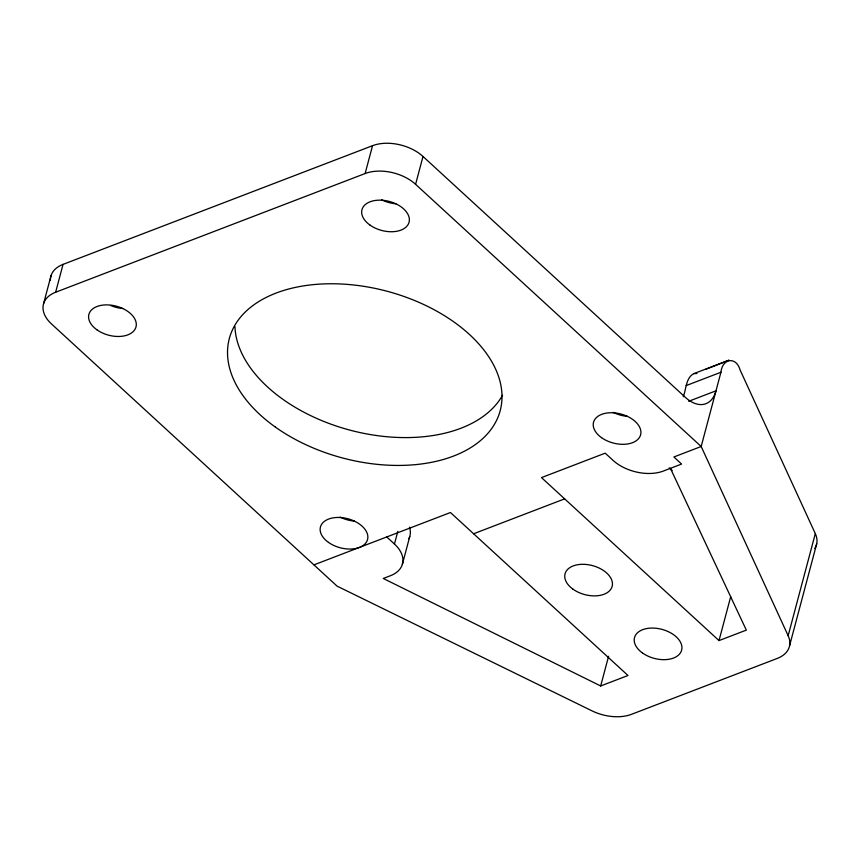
<?xml version="1.0" encoding="UTF-8"?>
<svg xmlns="http://www.w3.org/2000/svg" width="860" height="860" viewBox="0 0 860 860"><rect width="100%" height="100%" fill="white"/><g stroke="black" fill="none" stroke-linecap="round" stroke-linejoin="round"><path stroke-width="1.29" d="M51.02 275.738L43.602 303.58M402.34 564.407L409.747 536.565M788.158 635.712L701.179 446.501L720.938 372.251C722.25 358.426 736.182 356.051 740.116 370.036L815.312 533.619L788.158 635.712A36.561 22.511 14.9 0 1 777.193 658.459L631.552 714.305A36.561 22.511 14.9 0 1 592.099 710.897L337.077 586.133L51.492 323.951A36.561 22.511 14.9 0 1 55.642 292.228L63.049 264.385L372.531 145.695A36.561 22.511 14.9 0 1 423.002 156.477L685.431 397.406A36.561 21.941 69 0 0 715.993 390.816L688.688 401.287M55.642 292.228L365.124 173.537L372.531 145.695M670.424 468.345L746.319 630.111L719.014 640.582L541.488 477.601L605.203 453.166L612.922 460.261A36.561 22.511 14.9 0 0 663.383 471.043L681.593 464.056L673.875 456.972L701.179 446.501L415.595 184.32L423.002 156.477M313.921 564.88L450.457 512.517L627.993 675.498L600.678 685.968L383.27 578.468L390.311 575.77A36.561 22.511 14.9 0 0 394.46 544.036L397.825 531.383M600.678 685.968L608.59 656.245M683.216 396.718C686.301 389.634 685.657 377.723 693.891 373.606L728.968 360.19L705.802 369.295M719.014 640.582L730.71 596.646M789.544 645.849L816.71 543.767M686.183 385.581L720.938 372.251M473.613 533.77L564.644 498.864M693.891 373.606L696.933 373.53M669.22 467.851L672.187 470.57M386.742 536.952L394.46 544.036M502.552 395.245A140.158 86.29 14.9 0 1 351.912 430.645A140.158 86.29 14.9 0 1 234.952 326.563M627.445 416.369A24.37 15.007 14.9 0 1 613.234 412.392M395.879 203.788A24.37 15.007 14.9 0 1 381.679 199.81M354.363 521.096A24.37 15.007 14.9 0 1 340.162 517.118M122.808 308.514A24.37 15.007 14.9 0 1 110.768 305.536M365.124 173.537A36.561 22.511 14.9 0 1 415.595 184.32M50.407 280.371A36.561 22.511 14.9 0 1 63.049 264.385M815.312 533.619A36.561 22.511 14.9 0 1 814.775 548.508M409.457 527.126A36.561 22.511 14.9 0 1 408.887 538.726M275.383 427.087A140.158 86.29 14.9 0 0 499.649 412.563A140.158 86.29 14.9 0 0 319.243 284.144A140.158 86.29 14.9 0 0 275.383 427.087M369.972 225.073A24.37 15.007 14.9 0 0 408.973 222.547A24.37 15.007 14.9 0 0 377.594 200.219A24.37 15.007 14.9 0 0 369.972 225.073M328.456 542.38A24.37 15.007 14.9 0 0 367.457 539.854A24.37 15.007 14.9 0 0 336.077 517.516A24.37 15.007 14.9 0 0 328.456 542.38M96.89 329.799A24.37 15.007 14.9 0 0 135.901 327.273A24.37 15.007 14.9 0 0 104.522 304.945A24.37 15.007 14.9 0 0 96.89 329.799M573.05 589.218A24.37 15.007 14.9 0 0 612.051 586.692A24.37 15.007 14.9 0 0 580.683 564.364A24.37 15.007 14.9 0 0 573.05 589.218M642.517 652.998A24.37 15.007 14.9 0 0 681.529 650.472A24.37 15.007 14.9 0 0 650.149 628.133A24.37 15.007 14.9 0 0 642.517 652.998M601.527 437.654A24.37 15.007 14.9 0 0 640.528 435.128A24.37 15.007 14.9 0 0 609.159 412.8A24.37 15.007 14.9 0 0 601.527 437.654"/></g></svg>
